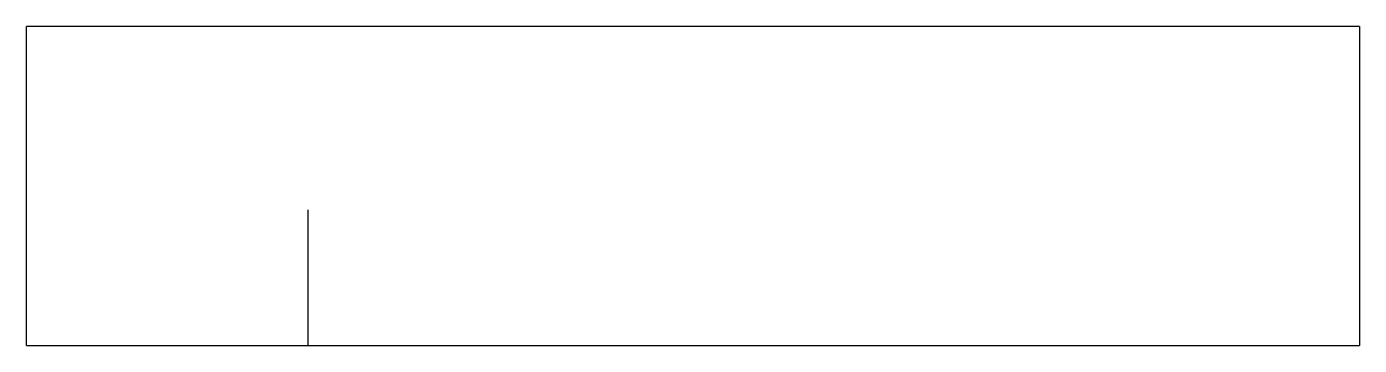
# Model space of a CAD drawing. Header units: millimetres. Extents: x -17.7 to 65.9, y 0 to 20.
import ezdxf

# ---------------------------------------------------------------- set-up
doc = ezdxf.new("R2010")
doc.units = ezdxf.units.MM
doc.header["$PDSIZE"] = -1

msp = doc.modelspace()

# ---------------------------------------------------------------- linework, layer by layer
at = {"color": 7, "linetype": 'Continuous', "lineweight": 25}
for p, q in [((-17.651, 0), (-17.651, 20)), ((65.945, 20), (-17.651, 20)), ((65.945, 20), (65.945, 0)), ((-17.651, 0), (65.945, 0))]:
    msp.add_line(p, q, dxfattribs=at)
at = {"color": 7, "linetype": 'Continuous'}
for q in [(0, 8.511), (4.255, 0)]:
    msp.add_line((0, 0), q, dxfattribs=at)
msp.add_point((0, 0), dxfattribs=at)

doc.saveas('drawing.dxf')
